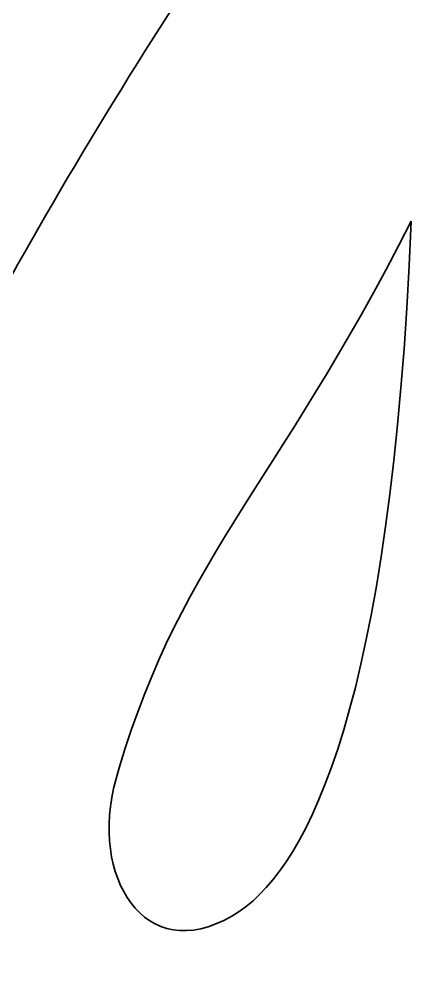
# Model space of a CAD drawing. Header units: inches. Extents: x -3.5 to 26.9, y -12.5 to 13.2.
# Drawn here: x 23.0747 to 23.1531, y -10.6103 to -10.4261 of the extents above; entities that cross this region are included whole.
import ezdxf

# ---------------------------------------------------------------- set-up
doc = ezdxf.new("R2010")
doc.units = ezdxf.units.IN
doc.header["$MEASUREMENT"] = 0
doc.layers.add('Bouquet Lantern - Floral Panels', color=7, linetype='Continuous', lineweight=0)

msp = doc.modelspace()

# ---------------------------------------------------------------- linework, layer by layer
at = {"layer": 'Bouquet Lantern - Floral Panels', "color": 250, "lineweight": 35, "true_color": 0x231f20}
for points, knots in [([(23.49377, -7.69365), (23.48572, -7.66976), (23.46141, -7.64879), (23.44308, -7.64879), (23.44308, -7.64879), (23.09808, -7.64879), (23.09808, -7.64879), (23.08183, -7.64879), (23.0903, -7.61906), (23.10558, -7.61906), (23.10558, -7.61906), (23.35822, -7.61906), (23.35822, -7.61906), (23.391, -7.61906), (23.42447, -7.56767), (23.40433, -7.51156), (23.29155, -7.19642), (22.91391, -6.77267), (22.61794, -6.77267), (22.61794, -6.77267), (22.36225, -6.77267), (22.36225, -6.77267), (22.06933, -6.77267), (21.70822, -7.15531), (21.57961, -7.51156), (21.56266, -7.55851), (21.59891, -7.61906), (21.62988, -7.61906), (21.62988, -7.61906), (21.85975, -7.61906), (21.85975, -7.61906), (21.8753, -7.61906), (21.8828, -7.64879), (21.86641, -7.64879), (21.86641, -7.64879), (21.54155, -7.64879), (21.54155, -7.64879), (21.51961, -7.64879), (21.49627, -7.66629), (21.4885, -7.68684), (21.3485, -8.05629), (21.12808, -8.76115), (21.12808, -9.43004), (21.12808, -10.43198), (21.3485, -11.2824), (21.56822, -11.87323), (21.58113, -11.90753), (21.60725, -11.94017), (21.636, -11.94017), (21.636, -11.94017), (21.87586, -11.94017), (21.87586, -11.94017), (21.92627, -11.94017), (21.92738, -11.97323), (21.91252, -11.97323), (21.91252, -11.97323), (21.69322, -11.97323), (21.69322, -11.97323), (21.64905, -11.97323), (21.62266, -12.03642), (21.64683, -12.08406), (21.73822, -12.26295), (21.83336, -12.52656), (21.97405, -12.52337), (21.97405, -12.52337), (22.97363, -12.52337), (22.97363, -12.52337), (23.12738, -12.52434), (23.22697, -12.26628), (23.31613, -12.08198), (23.33905, -12.03462), (23.31211, -11.97323), (23.26877, -11.97323), (23.26877, -11.97323), (23.04877, -11.97323), (23.04877, -11.97323), (23.03127, -11.97323), (23.03433, -11.94017), (23.08447, -11.94017), (23.08447, -11.94017), (23.32516, -11.94017), (23.32516, -11.94017), (23.35933, -11.94017), (23.3903, -11.90198), (23.40405, -11.85976), (23.65058, -11.16226), (23.86794, -10.44115), (23.86794, -9.43003), (23.86794, -8.67281), (23.61933, -8.0667), (23.49377, -7.69365), (23.49377, -7.69365), (23.49377, -7.69365), (23.49377, -7.69365), (23.49377, -7.69365), (23.49377, -7.69365), (23.49377, -7.69365)], [0, 0, 0, 0, 1, 1, 1, 2, 2, 2, 3, 3, 3, 4, 4, 4, 5, 5, 5, 6, 6, 6, 7, 7, 7, 8, 8, 8, 9, 9, 9, 10, 10, 10, 11, 11, 11, 12, 12, 12, 13, 13, 13, 14, 14, 14, 15, 15, 15, 16, 16, 16, 17, 17, 17, 18, 18, 18, 19, 19, 19, 20, 20, 20, 21, 21, 21, 22, 22, 22, 23, 23, 23, 24, 24, 24, 25, 25, 25, 26, 26, 26, 27, 27, 27, 28, 28, 28, 29, 29, 29, 30, 30, 30, 31, 31, 31, 32, 32, 32, 32]), ([(23.41377, -10.78434), (23.41197, -10.76837), (23.40822, -10.75267), (23.40155, -10.73781), (23.34808, -10.6317), (23.19572, -10.62629), (23.15169, -10.75781), (23.07016, -10.71837), (22.9685, -10.77323), (22.95891, -10.86379), (22.87752, -10.82545), (22.80752, -10.84781), (22.76738, -10.94545), (22.68363, -10.90476), (22.57933, -10.96434), (22.57391, -11.05768), (22.49363, -11.02434), (22.42933, -11.04615), (22.38919, -11.13865), (22.38919, -11.13865), (22.38488, -10.99351), (22.38488, -10.99351), (22.46238, -10.9967), (22.56336, -10.94462), (22.63183, -10.81795), (22.68711, -10.7317), (22.71419, -10.62545), (22.70711, -10.5224), (22.711, -10.5167), (22.71488, -10.51087), (22.71863, -10.50504), (22.7185, -10.53962), (22.72238, -10.57018), (22.73336, -10.58851), (22.78377, -10.67309), (22.86461, -10.55004), (22.87447, -10.48281), (22.92905, -10.51906), (22.96252, -10.46059), (22.98419, -10.40031), (23.0103, -10.45545), (23.07155, -10.43531), (23.09836, -10.38823), (23.11711, -10.36295), (23.13558, -10.29754), (23.14488, -10.25462), (23.15044, -10.30379), (23.15461, -10.35087), (23.15461, -10.35087), (23.11238, -10.40865), (23.07766, -10.46351), (23.05572, -10.50934), (23.00822, -10.60865), (23.05836, -10.70351), (23.15086, -10.6474), (23.21836, -10.59323), (23.21002, -10.49101), (23.21002, -10.38184), (23.2435, -10.3424), (23.29544, -10.27615), (23.31933, -10.25087), (23.38808, -10.31212), (23.46044, -10.31462), (23.51447, -10.29115), (23.48669, -10.46684), (23.45183, -10.6317), (23.41377, -10.78448), (23.41377, -10.78448), (23.41377, -10.78448), (23.41377, -10.78448), (23.41377, -10.78448), (23.41377, -10.78434), (23.41377, -10.78434)], [0, 0, 0, 0, 1, 1, 1, 2, 2, 2, 3, 3, 3, 4, 4, 4, 5, 5, 5, 6, 6, 6, 7, 7, 7, 8, 8, 8, 9, 9, 9, 10, 10, 10, 11, 11, 11, 12, 12, 12, 13, 13, 13, 14, 14, 14, 15, 15, 15, 16, 16, 16, 17, 17, 17, 18, 18, 18, 19, 19, 19, 20, 20, 20, 21, 21, 21, 22, 22, 22, 23, 23, 23, 24, 24, 24, 24]), ([(23.15044, -10.46504), (23.14655, -10.55837), (23.13058, -10.58906), (23.11738, -10.59809), (23.10016, -10.60962), (23.08877, -10.59309), (23.09294, -10.57448), (23.10461, -10.53143), (23.12405, -10.51712), (23.15044, -10.46504)], [0, 0, 0, 0, 1, 1, 1, 2, 2, 2, 3, 3, 3, 3])]:
    msp.add_open_spline(points, degree=3, knots=knots, dxfattribs=at)

doc.saveas('drawing.dxf')
